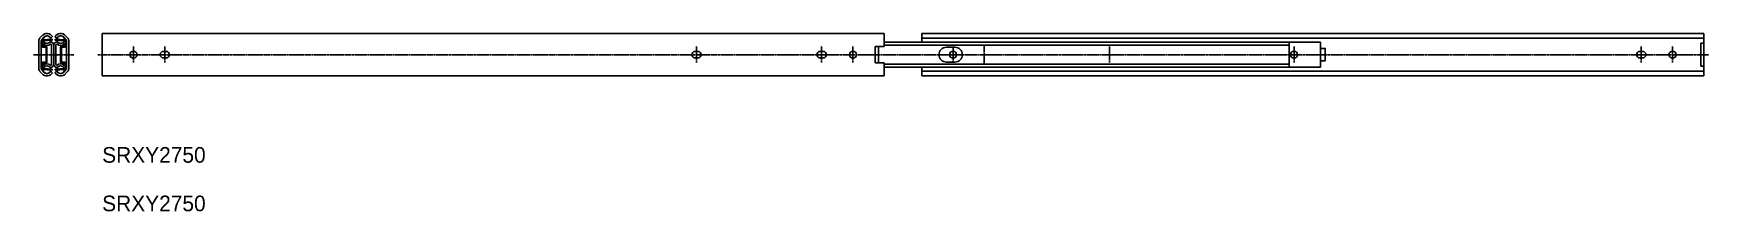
# Model space of a CAD drawing. Extents: x -34 to 1037, y 10 to 124.
import ezdxf

# ---------------------------------------------------------------- set-up
doc = ezdxf.new("R2010")
doc.units = 0
doc.linetypes.add('CENTER', pattern=[2, 1.25, -0.25, 0.25, -0.25])
doc.layers.get('0').update_dxf_attribs({"linetype": 'CONTINUOUS'})
doc.layers.add('CENTER', color=1, linetype='CENTER')

msp = doc.modelspace()

# ---------------------------------------------------------------- linework, layer by layer
at = {"color": 7, "linetype": 'CONTINUOUS'}
for p, q in [((-30.5, 101.1), (-30.5, 118.9)), ((-29.8, 120.7), (-28.5, 122.1)), ((-29, 101.7), (-29, 118.3)), ((-28.8, 115.7), (-28.8, 118.6)), ((-28.2, 120.1), (-27.4, 121.1)), ((-28.2, 115.7), (-28.2, 118.6)), ((-21.9, 119.8), (-27.9, 119.5)), ((-21.9, 119.2), (-27.9, 118.9)), ((-22.9, 120.6), (-21.7, 121.5)), ((-21.9, 119.8), (-21.9, 119.2)), ((-19, 120.6), (-20.2, 121.5)), ((-20, 119.8), (-14, 119.5)), ((-20, 119.8), (-20, 119.2)), ((-20, 119.2), (-14, 118.9)), ((-13.7, 120.1), (-14.5, 121.1)), ((-13.7, 115.7), (-13.7, 118.6)), ((-12.1, 120.7), (-13.4, 122.1)), ((-13.1, 115.7), (-13.1, 118.6)), ((-12.9, 101.7), (-12.9, 118.3)), ((-11.4, 101.1), (-11.4, 118.9)), ((10, 123.5), (510, 123.5)), ((10, 96.5), (10, 123.5)), ((510, 123.5), (510, 118)), ((534, 118), (510, 118)), ((510, 118), (510, 115.2)), ((1034, 123.5), (534, 123.5)), ((534, 123.5), (534, 118)), ((1034, 120.5), (534, 120.5)), ((534, 118), (789, 118)), ((769, 102), (769, 118)), ((789, 102), (789, 118)), ((1034, 96.5), (1034, 123.5)), ((-27.9, 115.4), (-26.2, 115.4)), ((-27.9, 114.7), (-26.2, 114.7)), ((-27.7, 116.8), (-26.7, 117.6)), ((-25.9, 105.5), (-25.9, 114.5)), ((-25.3, 114.5), (-25.3, 105.5)), ((-22.3, 103.9), (-22.3, 116.1)), ((-21, 103.9), (-21, 116.1)), ((-21, 103.9), (-21, 116.1)), ((-19.6, 103.9), (-19.6, 116.1)), ((-16.6, 114.5), (-16.6, 105.5)), ((-16, 105.5), (-16, 114.5)), ((-14, 115.4), (-15.7, 115.4)), ((-14, 114.7), (-15.7, 114.7)), ((-14.2, 116.8), (-15.2, 117.6)), ((49.1, 112.1), (50.9, 112.1)), ((49.1, 107.9), (50.9, 107.9)), ((389.1, 112.1), (390.9, 112.1)), ((389.1, 107.9), (390.9, 107.9)), ((469.1, 112.1), (470.9, 112.1)), ((469.1, 107.9), (470.9, 107.9)), ((504.2, 115.2), (504.2, 104.7)), ((506.4, 115.2), (504.2, 115.2)), ((506.4, 115.2), (506.4, 104.7)), ((510, 115.2), (506.4, 115.2)), ((510, 116), (769, 116)), ((555.2, 114.7), (549.8, 114.7)), ((792, 114), (789, 114)), ((792, 114), (792, 106)), ((993.1, 112.1), (994.9, 112.1)), ((993.1, 107.9), (994.9, 107.9)), ((1032, 102.7), (1032, 117.3)), ((1032, 117.3), (1034, 117.3)), ((-29.8, 99.3), (-28.5, 97.9)), ((-28.8, 104.3), (-28.8, 101.4)), ((-28.2, 104.3), (-28.2, 101.4)), ((-28.2, 99.9), (-27.4, 98.9)), ((-27.9, 105.2), (-26.2, 105.2)), ((-27.9, 104.6), (-26.2, 104.6)), ((-21.9, 100.8), (-27.9, 101.1)), ((-21.9, 100.2), (-27.9, 100.5)), ((-27.7, 103.2), (-26.7, 102.4)), ((-22.9, 99.4), (-21.7, 98.5)), ((-21.9, 100.2), (-21.9, 100.8)), ((-19, 99.4), (-20.2, 98.5)), ((-20, 100.8), (-14, 101.1)), ((-20, 100.2), (-20, 100.8)), ((-20, 100.2), (-14, 100.5)), ((-14, 105.2), (-15.7, 105.2)), ((-14, 104.6), (-15.7, 104.6)), ((-14.2, 103.2), (-15.2, 102.4)), ((-13.7, 99.9), (-14.5, 98.9)), ((-13.7, 104.3), (-13.7, 101.4)), ((-12.1, 99.3), (-13.4, 97.9)), ((-13.1, 104.3), (-13.1, 101.4)), ((10, 96.5), (510, 96.5)), ((504.2, 104.7), (506.4, 104.7)), ((510, 104.7), (506.4, 104.7)), ((510, 102), (510, 104.7)), ((510, 104), (769, 104)), ((510, 102), (510, 96.5)), ((534, 102), (510, 102)), ((534, 102), (789, 102)), ((534, 102), (534, 96.5)), ((1034, 99.5), (534, 99.5)), ((1034, 96.5), (534, 96.5)), ((555.2, 105.2), (549.8, 105.2)), ((792, 106), (789, 106)), ((1032, 102.7), (1034, 102.7))]:
    msp.add_line(p, q, dxfattribs=at)
msp.add_lwpolyline([(792, 106), (789, 106), (789, 114), (792, 114)], close=True, dxfattribs=at)
for centre, radius in [((-25.3, 119.6), 2.38), ((-16.6, 119.6), 2.38), ((30, 110), 2.25), ((490, 110), 2.25), ((554, 110), 2.25), ((772, 110), 2.25), ((1014, 110), 2.25), ((-25.3, 100.4), 2.38), ((-16.6, 100.4), 2.38)]:
    msp.add_circle(centre, radius, dxfattribs=at)
for centre, radius, start, end in [((-27.7, 118.9), 2.79, 137.2013, 180), ((-26.2, 118.3), 2.79, 137.1991, 180.0043), ((-27.9, 118.6), 0.9, 93, 180), ((-25.3, 119.2), 4.32, 33.0722, 137.1989), ((-27.9, 118.6), 0.3, 93, 180), ((-25.3, 119.2), 2.8, 31.6499, 137.2017), ((-25.3, 119.6), 2.41, 233.9299, 319.4977), ((-23, 116.1), 2, 0, 104.1068), ((-18.9, 116.1), 2, 75.8895, 180), ((-16.6, 119.2), 4.32, 42.8011, 146.9287), ((-16.6, 119.2), 2.8, 42.7983, 148.3515), ((-16.6, 119.6), 2.41, 220.5052, 306.0711), ((-14, 118.6), 0.9, 0, 87), ((-14, 118.6), 0.3, 0, 87), ((-15.7, 118.3), 2.79, 359.9985, 42.7994), ((-14.2, 118.9), 2.79, 0.0029, 42.7973), ((-27.9, 115.7), 0.9, 180, 270), ((-27.9, 115.7), 0.3, 180, 270), ((-25.3, 119.6), 3.68, 229.5014, 310.9227), ((-26.2, 114.5), 0.9, 0, 90), ((-26.2, 114.5), 0.3, 0, 90), ((-23, 116.1), 0.73, 359.9751, 82.8747), ((-18.9, 116.1), 0.73, 97.1218, 179.9999), ((-16.6, 119.6), 3.68, 229.0773, 310.4991), ((-15.7, 114.5), 0.9, 90, 180), ((-15.7, 114.5), 0.3, 90, 180), ((-14, 115.7), 0.3, 270, 0), ((-14, 115.7), 0.9, 270, 0), ((49.1, 110), 2.1, 90, 270), ((50.9, 110), 2.1, 270, 90), ((389.1, 110), 2.1, 90, 270), ((390.9, 110), 2.1, 270, 90), ((469.1, 110), 2.1, 90, 270), ((470.9, 110), 2.1, 270, 90), ((549.8, 110), 4.75, 90, 270), ((555.2, 110), 4.75, 270, 90), ((993.1, 110), 2.1, 90, 270), ((994.9, 110), 2.1, 270, 90), ((-27.7, 101.1), 2.79, 180, 222.8003), ((-26.2, 101.7), 2.79, 180, 222.8005), ((-27.9, 104.3), 0.9, 90, 180), ((-27.9, 101.4), 0.9, 180, 267), ((-25.3, 100.8), 4.32, 222.8007, 326.9277), ((-27.9, 104.3), 0.3, 90, 180), ((-27.9, 101.4), 0.3, 180, 267), ((-25.3, 100.4), 3.68, 49.0783, 130.4967), ((-25.3, 100.8), 2.8, 222.7997, 328.3498), ((-25.3, 100.4), 2.41, 40.5045, 126.0686), ((-26.2, 105.5), 0.9, 270, 0), ((-26.2, 105.5), 0.3, 270, 0), ((-23, 103.9), 2, 255.8901, 0), ((-23, 103.9), 0.73, 277.1233, 0.9484), ((-18.9, 103.9), 2, 180, 284.1099), ((-16.6, 100.8), 4.32, 213.0723, 317.1993), ((-18.9, 103.9), 0.73, 179.0516, 262.8767), ((-16.6, 100.4), 3.68, 49.5033, 130.9217), ((-16.6, 100.8), 2.8, 211.6502, 317.2003), ((-16.6, 100.4), 2.41, 53.9314, 139.4955), ((-15.7, 105.5), 0.9, 180, 270), ((-15.7, 105.5), 0.3, 180, 270), ((-14, 104.3), 0.9, 0, 90), ((-14, 104.3), 0.3, 0, 90), ((-14, 101.4), 0.9, 273, 0), ((-14, 101.4), 0.3, 273, 0), ((-15.7, 101.7), 2.79, 317.1995, 0), ((-14.2, 101.1), 2.79, 317.1997, 0)]:
    msp.add_arc(centre, radius, start, end, dxfattribs=at)
at = {"layer": 'CENTER', "color": 1, "linetype": 'CENTER'}
for p, q in [((-33.9, 110), (-8, 110)), ((1037, 110), (7, 110)), ((30, 104.9), (30, 115.2)), ((50, 104.9), (50, 115.2)), ((390, 104.9), (390, 115.2)), ((470, 104.9), (470, 115.2)), ((490, 104.9), (490, 115.2)), ((554, 104.9), (554, 115.2)), ((574, 104), (574, 116)), ((654, 104.9), (654, 115.2)), ((772, 104.9), (772, 115.2)), ((994, 104.9), (994, 115.2)), ((1014, 104.9), (1014, 115.2))]:
    msp.add_line(p, q, dxfattribs=at)

# ---------------------------------------------------------------- texts
at = {"color": 7, "linetype": 'CONTINUOUS'}
for p in [(10, 41), (10, 10)]:
    msp.add_text('SRXY2750', height=10, dxfattribs=at).set_placement(p)

doc.saveas('drawing.dxf')
